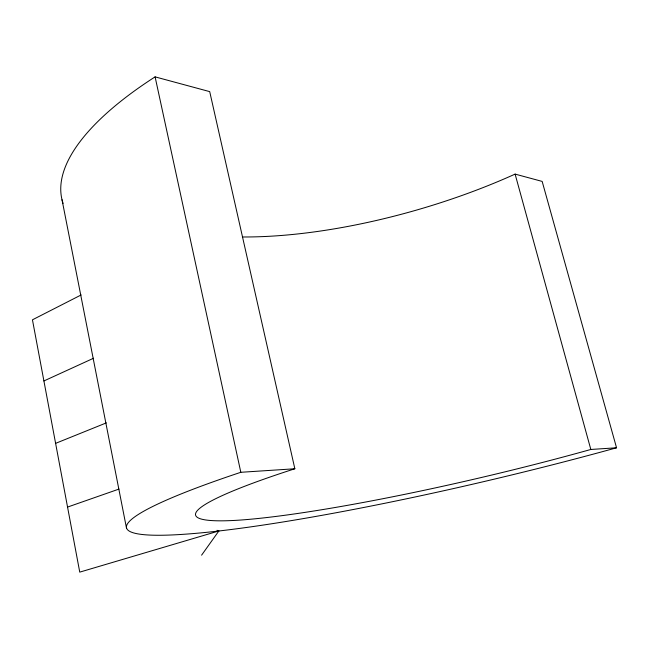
<?xml version="1.0" encoding="UTF-8"?>
<svg xmlns="http://www.w3.org/2000/svg" width="649" height="649" viewBox="0 0 649 649"><rect width="100%" height="100%" fill="white"/><g stroke="black" fill="none" stroke-linecap="round" stroke-linejoin="round"><path stroke-width="0.97" d="M201.588 555.179L218.859 530.963L216.985 530.306M81.133 294.946L32.45 319.811L79.746 572.134L218.859 530.963M43.913 380.955L93.594 358.232M55.603 443.356L106.331 422.888M67.545 507.072L118.986 489.078M242.393 236.974A272.572 95.606 -16.1 0 0 515.103 174.102L542.158 181.412L616.55 447.786A365.387 37.025 -13.3 0 1 181.858 534.411A365.387 37.025 -13.3 0 1 240.82 472.294L294.849 468.765L209.708 91.623L155.095 76.866A345.065 122.41 -16.2 0 0 63.091 203.413M294.849 468.765A288.197 28.832 -13.2 0 0 238.856 520.165A288.197 28.832 -13.2 0 0 590.825 449.465L616.55 447.786M515.103 174.102L590.825 449.465M155.095 76.866L240.82 472.294M62.02 199.738L126.523 528.278"/></g></svg>
